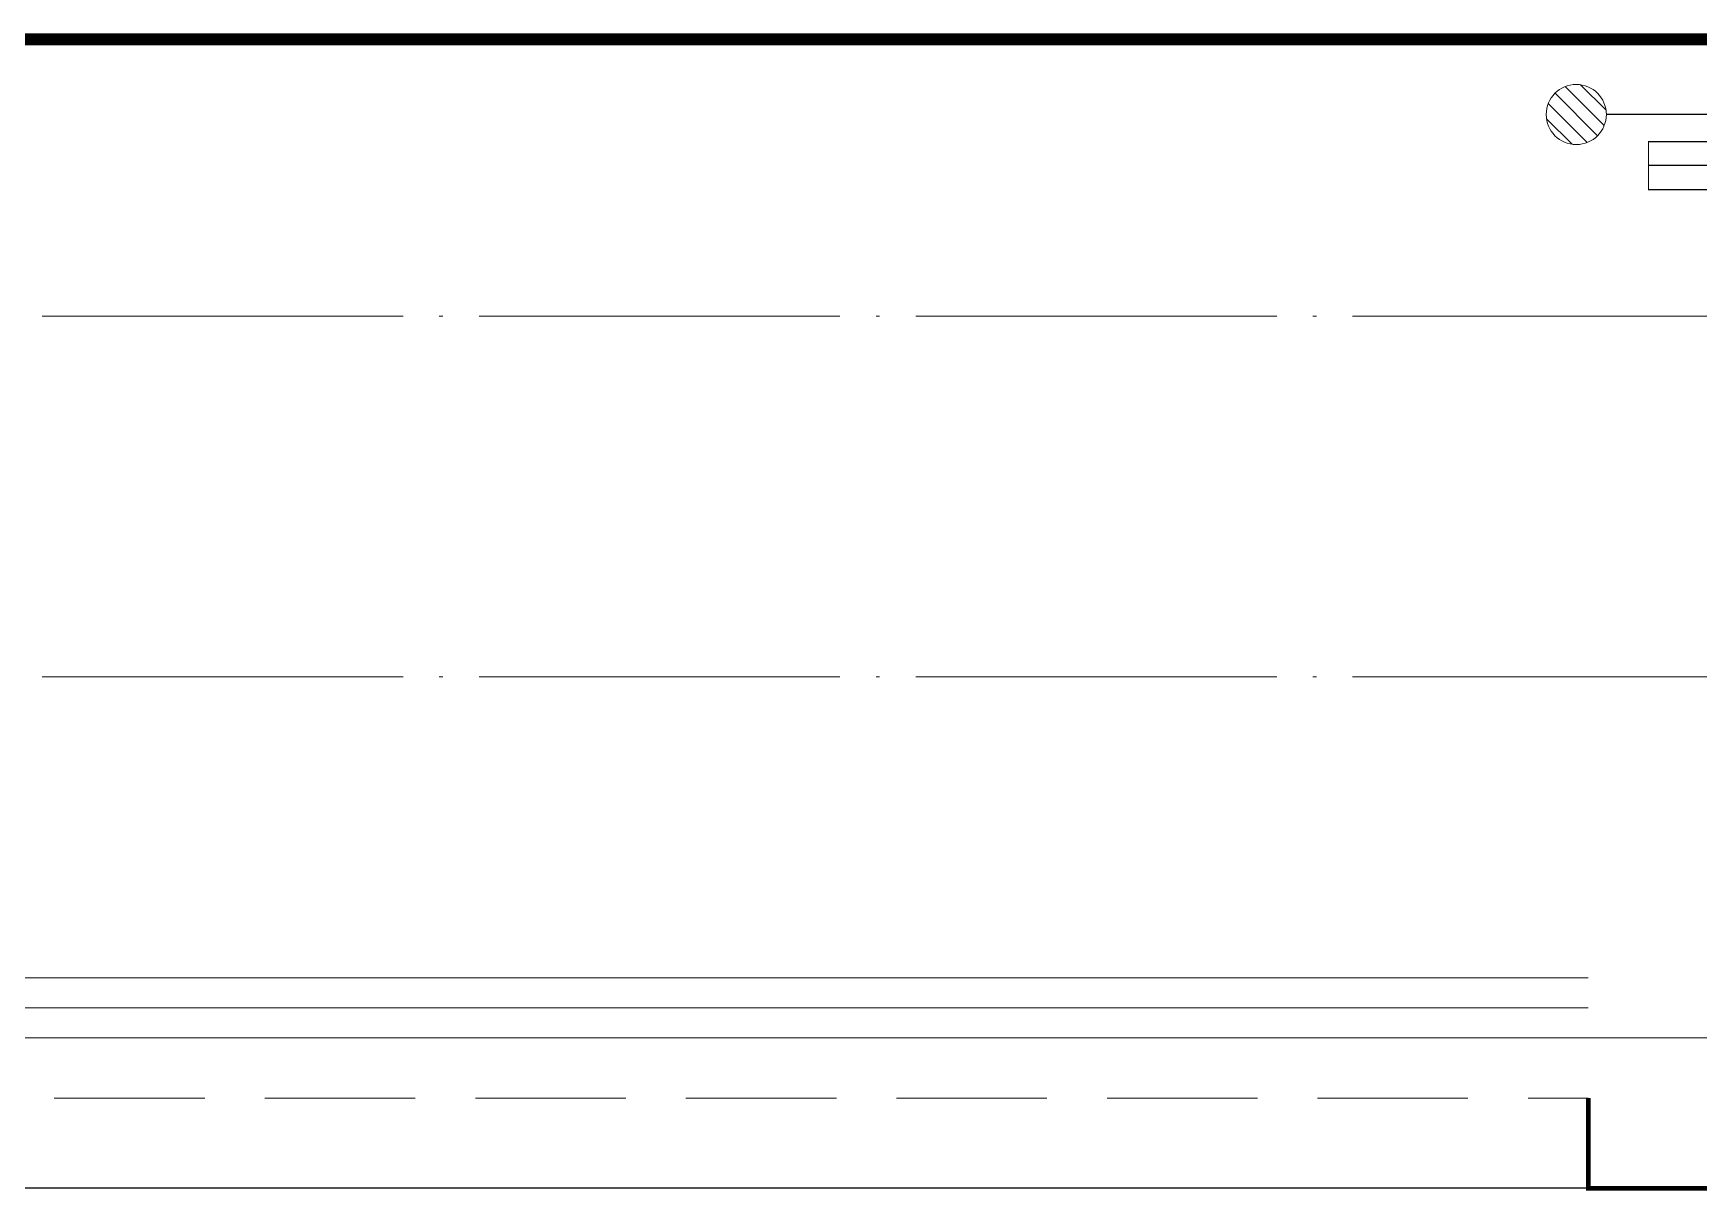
# Model space of a CAD drawing. Extents: x -518115 to 1124316, y -209821 to 1628073.
# Drawn here: x 846632 to 849400, y -176889 to -174965 of the extents above; entities that cross this region are included whole.
import ezdxf

# ---------------------------------------------------------------- set-up
doc = ezdxf.new("R2010")
doc.units = 0
doc.header["$LTSCALE"] = 1000
doc.header["$MEASUREMENT"] = 0
doc.linetypes.add('DASH', pattern=[0.35, 0.25, -0.1])
doc.linetypes.add('DOTE', pattern=[2.42, 2, -0.2, 0.02, -0.2])
for name, color, linetype, lineweight in [('DOTE', 19, 'DOTE', 9), ('LVTRY', 1, 'Continuous', 13), ('平面-栏杆', 135, 'Continuous', 15), ('平面-看线', 45, 'Continuous', 15), ('平面-空调室内机', 176, 'Continuous', 9), ('空调', 76, 'Continuous', 13)]:
    doc.layers.add(name, color=color, linetype=linetype, lineweight=lineweight)
for name, color, linetype in [('VPIPE-凝结', 150, 'Continuous'), ('机电标识类', 1, 'Continuous'), ('看线', 251, 'Continuous')]:
    doc.layers.add(name, color=color, linetype=linetype)

# ---------------------------------------------------------------- blocks, each defined once
blk = doc.blocks.new('dongkong')
blk.add_wipeout([(-603756, 210771), (-603756, 210570.8), (-603836, 210570.8), (-603836, 210771)])
at = {"layer": '机电标识类', "color": 250, "linetype": 'DASH', "ltscale": 400}
for p, q in [((-603796, 210771), (-603796, 210570.8)), ((-603896, 210670.7), (-603696, 210670.7))]:
    blk.add_line(p, q, dxfattribs=at)
at = {"layer": '空调', "color": 6, "linetype": 'DASH', "const_width": 2}
blk.add_lwpolyline([(-603756, 210771), (-603756, 210570.8), (-603836, 210570.8), (-603836, 210771)], close=True, dxfattribs=at)
blk = doc.blocks.new('GDGDRGDGDRGDR')
at = {"layer": '平面-空调室内机', "ltscale": 0.3, "xscale": -1, "rotation": 270}
blk.add_blockref('dongkong', (231445.9, 1046278.1), dxfattribs=at)
blk = doc.blocks.new('$lvtry$00000171')
for p, q in [((-74.2, 10.6), (-10.6, 74.2)), ((-69.8, -27.4), (27.4, 69.8)), ((-53, -53), (53, 53)), ((-27.4, -69.8), (69.8, 27.4)), ((10.6, -74.2), (74.2, -10.6))]:
    blk.add_line(p, q)
blk.add_circle((0, 0), 75)
blk.add_point((0, 0))
blk = doc.blocks.new('GDGDGDSDA')
at = {"layer": 'DOTE', "linetype": 'DOTE', "ltscale": 0.3}
for p, q in [((471334.8, 362758.3), (417334.8, 362758.3)), ((471334.8, 362158.3), (417334.8, 362158.3)), ((471334.8, 361558.3), (417334.8, 361558.3))]:
    blk.add_line(p, q, dxfattribs=at)

msp = doc.modelspace()

# ---------------------------------------------------------------- linework, layer by layer
at = {"color": 5, "linetype": 'DASH', "ltscale": 0.8, "const_width": 20}
msp.add_lwpolyline([(837826.6, -176774.8), (843007.7, -176774.8), (843006.7, -176174.8), (843756.6, -176174.8), (843756.6, -174974.8), (850076.6, -174974.8), (850076.6, -175574.8), (852916.6, -175574.8)], dxfattribs=at)
at = {"color": 30, "const_width": 8}
msp.add_lwpolyline([(850366.6, -176734.8), (850366.6, -176884.8), (849216.6, -176884.8), (849216.6, -176734.8)], dxfattribs=at)
at = {"layer": '平面-栏杆'}
for points in [[(844566.6, -176584.8), (849216.6, -176584.8)], [(844566.6, -176634.8), (849216.6, -176634.8)]]:
    msp.add_lwpolyline(points, dxfattribs=at)
at = {"layer": '平面-看线', "linetype": 'DASH'}
msp.add_lwpolyline([(844566.6, -176734.8), (849216.6, -176734.8)], dxfattribs=at)
at = {"layer": '看线', "color": 202, "ltscale": 0.5}
msp.add_lwpolyline([(849216.6, -176884.8), (844566.6, -176884.8)], dxfattribs=at)

# ---------------------------------------------------------------- next in the draw order: block references
msp.add_blockref('GDGDRGDGDRGDR', (407300, -617666.9))

# ---------------------------------------------------------------- next in the draw order: linework, layer by layer
at = {"layer": 'VPIPE-凝结', "ltscale": 0.1}
msp.add_line((849586.6, -175099.8), (849246.6, -175099.8), dxfattribs=at)
at = {"layer": '平面-看线'}
msp.add_lwpolyline([(844566.6, -176534.8), (849216.6, -176534.8)], dxfattribs=at)

# ---------------------------------------------------------------- next in the draw order: block references
msp.add_blockref('GDGDGDSDA', (408581.8, -538193.1))
at = {"layer": 'LVTRY', "xscale": 0.6666666667107825, "yscale": 0.6666666667107825, "rotation": 269.9999999939778}
msp.add_blockref('$lvtry$00000171', (849196.6, -175099.8), dxfattribs=at)

doc.saveas('drawing.dxf')
